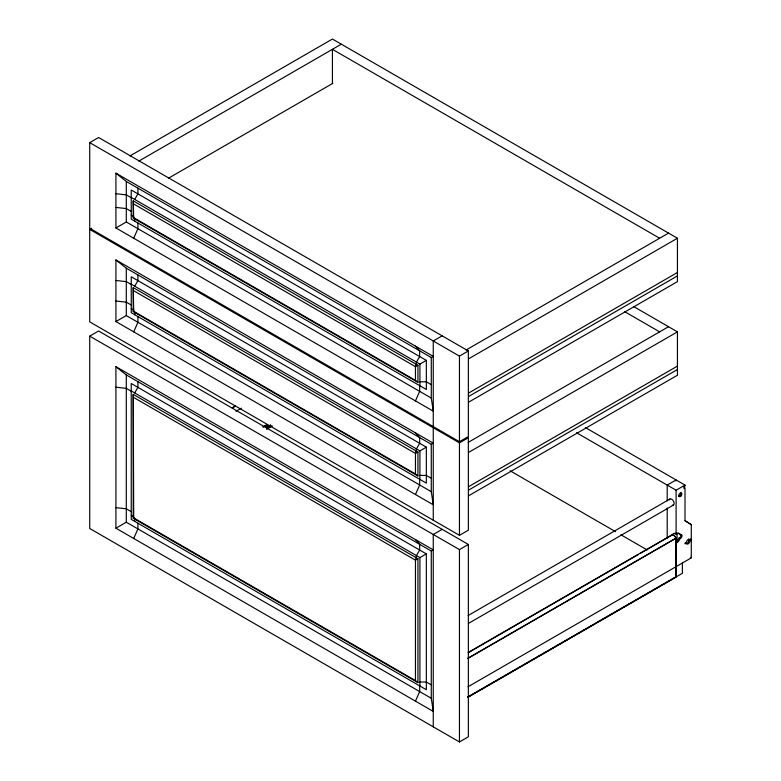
<?xml version="1.0" encoding="UTF-8"?>
<svg xmlns="http://www.w3.org/2000/svg" width="781" height="781" viewBox="0 0 781 781"><rect width="100%" height="100%" fill="white"/><g stroke="black" fill="none" stroke-linecap="round" stroke-linejoin="round"><path stroke-width="1.17" d="M681.052 534.751A2.216 1.279 -60 0 1 679.128 538.08L679.06 538.177A5.545 3.202 -60 0 1 676.678 541.663M678.435 533.072A5.545 3.202 -60 0 1 679.06 533.648L680.476 534.829A2.216 1.279 -60 0 1 682.028 535.971A2.216 1.279 -60 0 1 680.066 538.626L679.997 538.714A5.545 3.202 -60 0 1 676.6 542.941L676.102 543.176L676.102 566.635M133.707 238.244L137.915 228.687L137.915 222.975M133.707 331.857L137.915 322.289L137.915 316.588M133.707 538.47L137.915 528.913L137.915 523.202M415.463 400.917L419.661 391.349L419.661 385.648M415.463 494.519L419.661 484.962L419.661 479.251M415.463 701.143L419.661 691.575L419.661 685.874M134.703 199.438L137.915 193.873L137.915 188.162M134.703 286.188L137.915 280.623L137.915 274.922M134.703 392.931L137.915 387.356L137.915 381.655M679.402 534.389L679.538 534.282A2.216 1.279 -60 0 1 679.939 534.116L680.329 534.926M89.717 142.64L98.611 137.505L468.356 350.972L468.356 436.589L459.453 441.724L89.717 228.257L89.717 142.64L459.453 356.107L468.356 350.972M129.958 155.946L332.423 39.05L677.439 238.244L677.439 281.629L468.649 402.176M138.852 161.081L341.317 44.185M168.374 178.283L332.882 83.303M89.717 229.399L459.453 442.866L468.356 437.731L468.356 530.192L459.453 535.327L89.717 321.87L89.717 229.399L91.699 228.257M115.92 227.974L126.297 221.98L126.297 181.456L115.92 173.177L115.92 227.974L433.26 411.187L431.278 398.056L431.278 357.532L433.26 356.39L115.92 173.177M133.219 217.987L133.707 217.704L133.219 200.863L417.933 365.244L417.933 382.368L133.219 217.987L133.219 200.863M89.717 336.133L98.611 330.998L468.356 544.464L468.356 736.815L459.453 741.95L89.717 528.483L89.717 336.133L459.453 549.599L468.356 544.464M133.219 311.59L133.707 311.307L133.219 287.623L417.933 451.994L417.933 475.971L133.219 311.59L133.219 287.623M115.92 321.577L126.297 315.583L126.297 268.215L115.92 259.936L115.92 321.577L433.26 504.799L431.278 491.669L431.278 444.291L433.26 443.149L115.92 259.936M232.211 407.77L235.384 405.935M232.357 407.907L235.53 406.081M235.96 411.226L241.378 408.18M263.06 426.914L267.287 424.474M263.07 427.061L267.434 424.552M265.345 427.09L267.463 425.87M266.116 427.549L270.538 425.04M266.301 427.646L270.529 425.206M267.161 428.144L270.333 426.309M266.741 428.945L272.022 425.899M266.741 429.12L272.022 426.065M442.153 335.85L433.26 340.985L433.26 426.602M115.92 528.2L126.297 522.206L126.297 374.948L115.92 366.67L115.92 528.2L433.26 711.413L431.278 698.282L431.278 551.025L433.26 549.883L115.92 366.67M133.219 518.213L133.707 517.92L133.219 394.356L417.933 558.737L417.933 682.594L133.219 518.213L133.219 394.356M417.933 365.244L415.463 366.67L415.463 380.367L417.933 382.368M131.237 197.437L419.914 364.102L426.338 360.392L426.338 389.494L131.237 219.129L131.237 190.017L426.338 360.392M466.081 350.005L668.546 233.109M468.649 358.791L677.439 238.244M468.649 393.038L677.439 272.491M468.649 396.465L677.439 275.918M417.933 451.994L415.463 453.429L415.463 473.969L417.933 475.971M131.237 284.196L419.914 450.862L426.338 447.152L426.338 483.107L131.237 312.732L131.237 276.777L426.338 447.152M468.19 442.388L668.546 326.712M468.649 452.394L677.439 331.857L677.439 375.231L468.649 495.779M468.649 486.641L677.439 366.104M468.649 490.068L677.439 369.52M442.153 529.342L433.26 534.477L433.26 726.828M417.933 558.737L415.463 560.162L415.463 680.593L417.933 682.594M131.237 390.93L419.914 557.595L426.338 553.885L426.338 689.721L131.237 519.355L131.237 383.51L426.338 553.885M576.544 432.742L676.102 490.224L685.005 485.089L685.005 486.163L684.019 486.739L684.019 488.623M468.122 615.535L669.932 499.02M468.444 623.423L673.427 505.073M468.229 652.486L671.094 535.366A4.022 2.323 60 0 1 673.564 535.141A4.022 2.323 60 0 1 676.034 538.216L676.102 577.071L467.956 697.248M468.366 652.643L638.477 554.432M640.596 553.212L671.23 535.522M672.314 535.278A5.545 3.202 60 0 1 676.102 534.106L676.6 533.882A5.545 3.202 -60 0 1 679.997 534.184M467.741 658.363L675.887 538.187L675.643 537.631A3.817 2.206 60 0 0 671.494 535.239M467.887 658.393L676.034 538.216M688.559 539.115A2.216 1.279 -60 0 1 688.774 539.905L689.701 540.442L691.283 539.534L691.283 524.666L685.005 520.683L685.005 488.047L684.019 486.739M467.956 686.811L691.283 557.878L691.283 540.276L689.701 541.194A2.216 1.279 -60 0 1 688.139 543.908A2.216 1.279 -60 0 1 686.567 543L685.005 543.908L685.005 543.156L686.567 542.258A2.216 1.279 -60 0 1 688.139 539.534A2.216 1.279 -60 0 1 689.701 540.442M467.809 696.994L675.955 576.817L675.887 538.187M467.809 697.16L682.389 573.293L682.389 563.013M679.089 538.089L680.066 538.626M419.914 381.792L426.338 381.792L431.278 384.652M419.914 475.404L426.338 475.404L431.278 478.255M419.914 682.018L426.338 682.018L431.278 684.869M115.92 193.727L126.297 194.869L131.237 197.72M115.92 207.424L126.297 208.566L131.237 211.417M115.92 280.486L126.297 281.629L131.237 284.479M115.92 301.036L126.297 302.169L131.237 305.029M115.92 387.22L126.297 388.362L131.237 391.213M115.92 507.65L126.297 508.792L131.237 511.643M676.6 533.823L675.585 533.394A5.545 3.202 60 0 0 672.812 534.995M659.642 238.244L332.423 49.32L332.423 83.567M633.713 306.601L677.439 331.857M624.81 311.746L659.642 331.857M585.438 427.607L685.005 485.089M126.297 181.456L431.278 357.532M691.283 524.666L684.966 520.702M133.707 203.997L415.463 366.67L416.449 362.101L419.661 356.536L419.661 350.825L415.463 346.12M131.237 215.126L133.219 216.269L134.703 218.836L134.703 221.121M133.707 217.704L415.463 380.367M690.345 538.997L691.283 539.534M690.345 539.739L691.283 540.276M689.701 541.194L688.774 540.647A2.216 1.279 -60 0 1 687.797 542.883A2.216 1.279 -60 0 1 686.089 543.478M675.663 533.345L676.6 533.882M685.63 542.463L686.567 543M126.297 221.98L431.278 398.056M675.663 542.404L676.6 542.941L675.663 542.199M690.345 557.341L691.283 557.878M510.12 470.806L615.545 531.676M620.817 534.721L647.176 549.941M126.297 268.215L431.278 444.291M133.707 290.757L415.463 453.429L416.449 448.86L419.661 443.296L419.661 437.585L415.463 432.879M131.237 308.739L133.219 309.881L134.703 312.449L134.703 314.733M133.707 311.307L415.463 473.969M126.297 315.583L431.278 491.669M126.297 374.948L431.278 551.025M133.707 397.49L415.463 560.162L416.449 555.594L419.661 550.029L419.661 544.318L415.463 539.612M131.237 515.353L133.219 516.495L134.703 519.062L134.703 521.347M133.707 517.92L415.463 680.593M126.297 522.206L431.278 698.282M677.039 532.74L677.098 541.301M676.102 481.028L676.102 479.954L667.208 485.089L667.208 500.855M676.102 490.224L676.102 534.106M667.208 508.04L667.208 538.46M459.453 356.107L459.453 441.724M459.453 442.866L459.453 535.327M459.453 549.599L459.453 741.95M433.26 427.744L433.26 520.205M419.914 364.102L419.914 385.785M419.914 450.862L419.914 479.397M419.914 557.595L419.914 686.011M669.288 499.938A3.495 2.021 60 0 1 673.427 501.041A3.495 2.021 60 0 1 672.314 505.18M680.476 492.42A2.099 1.211 -60 0 1 680.476 494.842A2.099 1.211 -60 0 1 678.377 496.052M680.749 496.208A2.099 1.211 -60 0 0 681.413 492.957A2.099 1.211 -60 0 0 678.933 495.164A2.099 1.211 -60 0 0 680.749 496.208"/></g></svg>
